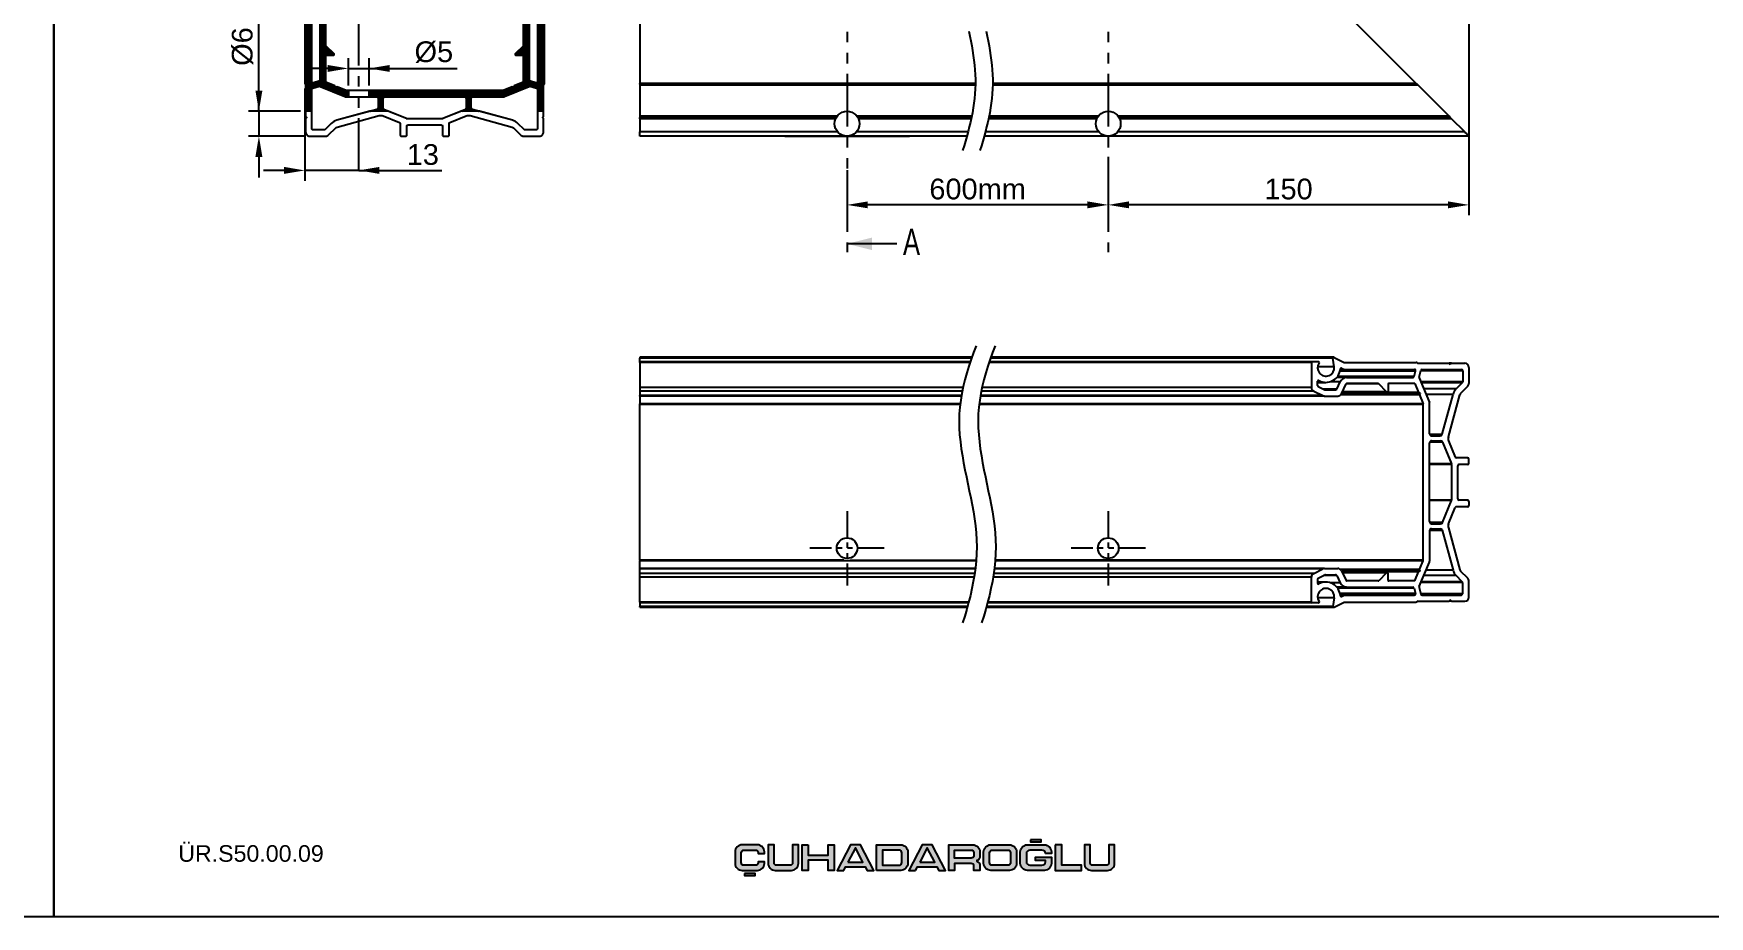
# Model space of a CAD drawing. Header units: millimetres. Extents: x 221 to 2771, y 196 to 840.
# Drawn here: x 1928.8 to 2131, y 542.6 to 649.1 of the extents above; entities that cross this region are included whole.
import ezdxf
from ezdxf.enums import TextEntityAlignment as Align

# ---------------------------------------------------------------- set-up
doc = ezdxf.new("R2010")
doc.units = ezdxf.units.MM
doc.header["$PDMODE"] = 1
doc.linetypes.add('PHANTOM', pattern=[12.7, 6.35, -1.27, 1.27, -1.27, 1.27, -1.27])
doc.layers.add('ANTET', color=7, linetype='Continuous')
doc.layers.add('antet_k', color=7, linetype='Continuous')
doc.styles.get("Standard").update_dxf_attribs({"font": 'arial.ttf'})
doc.dimstyles.new('ISO-25$0', dxfattribs={"dimtxt": 2.5, "dimasz": 2.5, "dimexe": 1.25, "dimexo": 0.625, "dimtad": 1, "dimdec": 1, "dimtxsty": 'Standard', "dimcen": 2.5, "dimadec": 0, "dimazin": 0, "dimtfac": 1, "dimtdec": 1, "dimtmove": 0, "dimatfit": 3, "dimfxl": 1, "dimarcsym": 0})

# ---------------------------------------------------------------- blocks, each defined once
blk = doc.blocks.new('Rev.No.1A')
at = {"insert": (-570.02, 4668.22), "char_height": 2, "width": 54.4479, "attachment_point": 1}
blk.add_mtext('{\\C7;ÜR.S50.00.09}', dxfattribs=at)
blk = doc.blocks.new('S1.A')
at = {"color": 252}
blk.add_lwpolyline([(2269.17, -494.13), (2269.17, -791.13), (2479.17, -791.13), (2479.17, -494.13)], close=True, dxfattribs=at)
blk.add_blockref('Rev.No.1A', (2854.18, -5450.74))
blk = doc.blocks.new('ÇUHADAROĞLU')
at = {"layer": 'ANTET'}
h = blk.add_hatch(color=7, dxfattribs=at)
h.paths.add_polyline_path([(159.1, 19.64, -0.414214), (159.42, 19.96), (160.84, 19.96, -0.414214), (161.16, 19.64), (161.16, 19.54), (161.9, 19.54), (161.9, 19.73, 0.414214), (161.05, 20.59), (159.21, 20.59, 0.414214), (158.36, 19.73), (158.36, 18.36, 0.414214), (159.21, 17.51), (161.05, 17.51, 0.414214), (161.9, 18.36), (161.9, 18.55), (161.16, 18.55), (161.16, 18.46, -0.414214), (160.84, 18.13), (159.42, 18.13, -0.414214), (159.1, 18.46)])
h.paths.add_polyline_path([(159.48, 17.12), (159.48, 16.9), (160.78, 16.9), (160.78, 17.12)])
h.paths.add_polyline_path([(165.15, 17.51, 0.414214), (166, 18.36), (166, 20.59), (165.29, 20.59), (165.29, 18.39, -0.414214), (165.03, 18.13), (163.32, 18.13, -0.414214), (163.06, 18.39), (163.06, 20.59), (162.35, 20.59), (162.35, 18.36, 0.414214), (163.2, 17.51)])
h.paths.add_polyline_path([(167.19, 18.73), (169.58, 18.73), (169.58, 17.51), (170.32, 17.51), (170.32, 20.59), (169.58, 20.59), (169.58, 19.36), (167.19, 19.36), (167.19, 20.59), (166.45, 20.59), (166.45, 17.51), (167.19, 17.51)])
h.paths.add_polyline_path([(170.66, 17.51), (171.46, 17.51), (171.69, 17.95), (174.05, 17.95), (174.29, 17.51), (175.09, 17.51), (173.48, 20.6), (172.27, 20.6)])
h.paths.add_polyline_path([(171.97, 18.49), (172.87, 20.23), (173.78, 18.49)], flags=16)
h.paths.add_polyline_path([(175.43, 17.51), (178.34, 17.51, 0.414214), (179.19, 18.36), (179.19, 19.73, 0.414214), (178.34, 20.59), (175.43, 20.59)])
h.paths.add_polyline_path([(176.14, 19.96), (178.15, 19.96, -0.414214), (178.47, 19.64), (178.47, 18.46, -0.414214), (178.15, 18.13), (176.14, 18.13)], flags=16)
h.paths.add_polyline_path([(180.34, 17.95), (182.7, 17.95), (182.94, 17.51), (183.74, 17.51), (182.13, 20.6), (180.92, 20.6), (179.31, 17.51), (180.11, 17.51)])
h.paths.add_polyline_path([(180.62, 18.49), (181.52, 20.23), (182.43, 18.49)], flags=16)
h.paths.add_polyline_path([(184.84, 18.34), (186.84, 18.34, -0.414214), (187.17, 18.02), (187.17, 17.51), (187.88, 17.51), (187.88, 18.21, 0.203358), (187.78, 18.44, 0.098259), (187.5, 18.62), (187.5, 18.7, 0.058399), (187.74, 18.83, 0.246853), (187.88, 19.09), (187.88, 19.73, 0.414214), (187.03, 20.59), (184.13, 20.59), (184.13, 17.51), (184.84, 17.51)])
h.paths.add_polyline_path([(184.84, 18.99), (184.84, 19.96), (186.82, 19.96, -0.414214), (187.17, 19.61), (187.17, 19.31, -0.414214), (186.84, 18.99)], flags=16)
h.paths.add_polyline_path([(191.45, 17.51, 0.414214), (192.31, 18.36), (192.31, 19.73, 0.414214), (191.45, 20.59), (189.19, 20.59, 0.414214), (188.33, 19.73), (188.33, 18.36, 0.414214), (189.19, 17.51)])
h.paths.add_polyline_path([(189.37, 18.13, -0.414214), (189.05, 18.46), (189.05, 19.64, -0.414214), (189.37, 19.96), (191.27, 19.96, -0.414214), (191.59, 19.64), (191.59, 18.46, -0.414214), (191.27, 18.13)], flags=16)
h.paths.add_polyline_path([(193.61, 17.51), (195.66, 17.51, 0.414214), (196.51, 18.36), (196.51, 19.11), (194.59, 19.11), (194.59, 18.7), (195.78, 18.7), (195.78, 18.54, -0.414214), (195.37, 18.13), (193.9, 18.13, -0.414214), (193.49, 18.54), (193.49, 19.55, -0.414214), (193.9, 19.96), (195.37, 19.96, -0.407741), (195.78, 19.56), (196.51, 19.56), (196.51, 19.73, 0.414214), (195.66, 20.59), (193.61, 20.59, 0.414214), (192.76, 19.73), (192.76, 18.36, 0.414214)])
h.paths.add_polyline_path([(195.28, 20.97), (195.28, 21.19), (193.99, 21.19), (193.99, 20.97)])
h.paths.add_polyline_path([(200.14, 17.51), (200.14, 18.13), (197.76, 18.13), (197.76, 20.59), (196.97, 20.59), (196.97, 17.51)])
h.paths.add_polyline_path([(201.2, 18.39), (201.2, 20.59), (200.48, 20.59), (200.48, 18.36, 0.414214), (201.34, 17.51), (203.28, 17.51, 0.414214), (204.13, 18.36), (204.13, 20.59), (203.42, 20.59), (203.42, 18.39, -0.414214), (203.16, 18.13), (201.46, 18.13, -0.414214)])
h = blk.add_hatch(color=7, dxfattribs=at)
h.paths.add_polyline_path([(159.1, 19.64, -0.414214), (159.42, 19.96), (160.84, 19.96, -0.414214), (161.16, 19.64), (161.16, 19.54), (161.9, 19.54), (161.9, 19.73, 0.414214), (161.05, 20.59), (159.21, 20.59, 0.414214), (158.36, 19.73), (158.36, 18.36, 0.414214), (159.21, 17.51), (161.05, 17.51, 0.414214), (161.9, 18.36), (161.9, 18.55), (161.16, 18.55), (161.16, 18.46, -0.414214), (160.84, 18.13), (159.42, 18.13, -0.414214), (159.1, 18.46)])
h.paths.add_polyline_path([(159.48, 17.12), (159.48, 16.9), (160.78, 16.9), (160.78, 17.12)])
h.paths.add_polyline_path([(165.15, 17.51, 0.414214), (166, 18.36), (166, 20.59), (165.29, 20.59), (165.29, 18.39, -0.414214), (165.03, 18.13), (163.32, 18.13, -0.414214), (163.06, 18.39), (163.06, 20.59), (162.35, 20.59), (162.35, 18.36, 0.414214), (163.2, 17.51)])
h.paths.add_polyline_path([(167.19, 18.73), (169.58, 18.73), (169.58, 17.51), (170.32, 17.51), (170.32, 20.59), (169.58, 20.59), (169.58, 19.36), (167.19, 19.36), (167.19, 20.59), (166.45, 20.59), (166.45, 17.51), (167.19, 17.51)])
h.paths.add_polyline_path([(170.66, 17.51), (171.46, 17.51), (171.69, 17.95), (174.05, 17.95), (174.29, 17.51), (175.09, 17.51), (173.48, 20.6), (172.27, 20.6)])
h.paths.add_polyline_path([(171.97, 18.49), (172.87, 20.23), (173.78, 18.49)], flags=16)
h.paths.add_polyline_path([(175.43, 17.51), (178.34, 17.51, 0.414214), (179.19, 18.36), (179.19, 19.73, 0.414214), (178.34, 20.59), (175.43, 20.59)])
h.paths.add_polyline_path([(176.14, 19.96), (178.15, 19.96, -0.414214), (178.47, 19.64), (178.47, 18.46, -0.414214), (178.15, 18.13), (176.14, 18.13)], flags=16)
h.paths.add_polyline_path([(180.34, 17.95), (182.7, 17.95), (182.94, 17.51), (183.74, 17.51), (182.13, 20.6), (180.92, 20.6), (179.31, 17.51), (180.11, 17.51)])
h.paths.add_polyline_path([(180.62, 18.49), (181.52, 20.23), (182.43, 18.49)], flags=16)
h.paths.add_polyline_path([(184.84, 18.34), (186.84, 18.34, -0.414214), (187.17, 18.02), (187.17, 17.51), (187.88, 17.51), (187.88, 18.21, 0.203358), (187.78, 18.44, 0.098259), (187.5, 18.62), (187.5, 18.7, 0.058399), (187.74, 18.83, 0.246853), (187.88, 19.09), (187.88, 19.73, 0.414214), (187.03, 20.59), (184.13, 20.59), (184.13, 17.51), (184.84, 17.51)])
h.paths.add_polyline_path([(184.84, 18.99), (184.84, 19.96), (186.82, 19.96, -0.414214), (187.17, 19.61), (187.17, 19.31, -0.414214), (186.84, 18.99)], flags=16)
h.paths.add_polyline_path([(191.45, 17.51, 0.414214), (192.31, 18.36), (192.31, 19.73, 0.414214), (191.45, 20.59), (189.19, 20.59, 0.414214), (188.33, 19.73), (188.33, 18.36, 0.414214), (189.19, 17.51)])
h.paths.add_polyline_path([(189.37, 18.13, -0.414214), (189.05, 18.46), (189.05, 19.64, -0.414214), (189.37, 19.96), (191.27, 19.96, -0.414214), (191.59, 19.64), (191.59, 18.46, -0.414214), (191.27, 18.13)], flags=16)
h.paths.add_polyline_path([(193.61, 17.51), (195.66, 17.51, 0.414214), (196.51, 18.36), (196.51, 19.11), (194.59, 19.11), (194.59, 18.7), (195.78, 18.7), (195.78, 18.54, -0.414214), (195.37, 18.13), (193.9, 18.13, -0.414214), (193.49, 18.54), (193.49, 19.55, -0.414214), (193.9, 19.96), (195.37, 19.96, -0.407741), (195.78, 19.56), (196.51, 19.56), (196.51, 19.73, 0.414214), (195.66, 20.59), (193.61, 20.59, 0.414214), (192.76, 19.73), (192.76, 18.36, 0.414214)])
h.paths.add_polyline_path([(195.28, 20.97), (195.28, 21.19), (193.99, 21.19), (193.99, 20.97)])
h.paths.add_polyline_path([(200.14, 17.51), (200.14, 18.13), (197.76, 18.13), (197.76, 20.59), (196.97, 20.59), (196.97, 17.51)])
h.paths.add_polyline_path([(201.2, 18.39), (201.2, 20.59), (200.48, 20.59), (200.48, 18.36, 0.414214), (201.34, 17.51), (203.28, 17.51, 0.414214), (204.13, 18.36), (204.13, 20.59), (203.42, 20.59), (203.42, 18.39, -0.414214), (203.16, 18.13), (201.46, 18.13, -0.414214)])
at = {"layer": 'ANTET', "color": 7}
for points in [[(159.42, 18.13, -0.414214), (159.1, 18.46), (159.1, 19.64, -0.414214), (159.42, 19.96), (160.84, 19.96, -0.414214), (161.16, 19.64), (161.16, 19.54), (161.9, 19.54), (161.9, 19.73, 0.414214), (161.05, 20.59), (159.21, 20.59, 0.414214), (158.36, 19.73), (158.36, 18.36, 0.414214), (159.21, 17.51), (161.05, 17.51, 0.414214), (161.9, 18.36), (161.9, 18.55), (161.16, 18.55), (161.16, 18.46, -0.414214), (160.84, 18.13)], [(159.42, 18.13, -0.414214), (159.1, 18.46), (159.1, 19.64, -0.414214), (159.42, 19.96), (160.84, 19.96, -0.414214), (161.16, 19.64), (161.16, 19.54), (161.9, 19.54), (161.9, 19.73, 0.414214), (161.05, 20.59), (159.21, 20.59, 0.414214), (158.36, 19.73), (158.36, 18.36, 0.414214), (159.21, 17.51), (161.05, 17.51, 0.414214), (161.9, 18.36), (161.9, 18.55), (161.16, 18.55), (161.16, 18.46, -0.414214), (160.84, 18.13)], [(165.03, 18.13), (163.32, 18.13, -0.414214), (163.06, 18.39), (163.06, 20.59), (162.35, 20.59), (162.35, 18.36, 0.414214), (163.2, 17.51), (165.15, 17.51, 0.414214), (166, 18.36), (166, 20.59), (165.29, 20.59), (165.29, 18.39, -0.414214)], [(165.03, 18.13), (163.32, 18.13, -0.414214), (163.06, 18.39), (163.06, 20.59), (162.35, 20.59), (162.35, 18.36, 0.414214), (163.2, 17.51), (165.15, 17.51, 0.414214), (166, 18.36), (166, 20.59), (165.29, 20.59), (165.29, 18.39, -0.414214)], [(175.43, 17.51), (175.43, 20.59), (178.34, 20.59, -0.414214), (179.19, 19.73), (179.19, 18.36, -0.414214), (178.34, 17.51)], [(175.43, 17.51), (175.43, 20.59), (178.34, 20.59, -0.414214), (179.19, 19.73), (179.19, 18.36, -0.414214), (178.34, 17.51)], [(187.88, 18.21), (187.88, 17.51), (187.17, 17.51), (187.17, 18.02, 0.414214), (186.84, 18.34), (184.84, 18.34), (184.84, 17.51), (184.13, 17.51), (184.13, 20.59), (187.03, 20.59, -0.414214), (187.88, 19.73), (187.88, 19.09, -0.246853), (187.74, 18.83, -0.058399), (187.5, 18.7), (187.5, 18.62, -0.098259), (187.78, 18.44, -0.203358)], [(187.88, 18.21), (187.88, 17.51), (187.17, 17.51), (187.17, 18.02, 0.414214), (186.84, 18.34), (184.84, 18.34), (184.84, 17.51), (184.13, 17.51), (184.13, 20.59), (187.03, 20.59, -0.414214), (187.88, 19.73), (187.88, 19.09, -0.246853), (187.74, 18.83, -0.058399), (187.5, 18.7), (187.5, 18.62, -0.098259), (187.78, 18.44, -0.203358)], [(191.45, 17.51), (189.19, 17.51, -0.414214), (188.33, 18.36), (188.33, 19.73, -0.414214), (189.19, 20.59), (191.45, 20.59, -0.414214), (192.31, 19.73), (192.31, 18.36, -0.414214)], [(191.45, 17.51), (189.19, 17.51, -0.414214), (188.33, 18.36), (188.33, 19.73, -0.414214), (189.19, 20.59), (191.45, 20.59, -0.414214), (192.31, 19.73), (192.31, 18.36, -0.414214)], [(195.78, 18.54), (195.78, 18.7), (194.59, 18.7), (194.59, 19.11), (196.51, 19.11), (196.51, 18.36, -0.414214), (195.66, 17.51), (193.61, 17.51, -0.414214), (192.76, 18.36), (192.76, 19.73, -0.414214), (193.61, 20.59), (195.66, 20.59, -0.414214), (196.51, 19.73), (196.51, 19.56), (195.78, 19.56, 0.407741), (195.37, 19.96), (193.9, 19.96, 0.414214), (193.49, 19.55), (193.49, 18.54, 0.414214), (193.9, 18.13), (195.37, 18.13, 0.414214)], [(195.78, 18.54), (195.78, 18.7), (194.59, 18.7), (194.59, 19.11), (196.51, 19.11), (196.51, 18.36, -0.414214), (195.66, 17.51), (193.61, 17.51, -0.414214), (192.76, 18.36), (192.76, 19.73, -0.414214), (193.61, 20.59), (195.66, 20.59, -0.414214), (196.51, 19.73), (196.51, 19.56), (195.78, 19.56, 0.407741), (195.37, 19.96), (193.9, 19.96, 0.414214), (193.49, 19.55), (193.49, 18.54, 0.414214), (193.9, 18.13), (195.37, 18.13, 0.414214)], [(201.34, 17.51), (203.28, 17.51, 0.414214), (204.13, 18.36), (204.13, 20.59), (203.42, 20.59), (203.42, 18.39, -0.414214), (203.16, 18.13), (201.46, 18.13, -0.414214), (201.2, 18.39), (201.2, 20.59), (200.48, 20.59), (200.48, 18.36, 0.414214)], [(201.34, 17.51), (203.28, 17.51, 0.414214), (204.13, 18.36), (204.13, 20.59), (203.42, 20.59), (203.42, 18.39, -0.414214), (203.16, 18.13), (201.46, 18.13, -0.414214), (201.2, 18.39), (201.2, 20.59), (200.48, 20.59), (200.48, 18.36, 0.414214)], [(178.47, 19.64, 0.414214), (178.15, 19.96), (176.14, 19.96), (176.14, 18.13), (178.15, 18.13, 0.414214), (178.47, 18.46)], [(178.47, 19.64, 0.414214), (178.15, 19.96), (176.14, 19.96), (176.14, 18.13), (178.15, 18.13, 0.414214), (178.47, 18.46)], [(186.82, 19.96, -0.414214), (187.17, 19.61), (187.17, 19.31, -0.414214), (186.84, 18.99), (184.84, 18.99), (184.84, 19.96)], [(186.82, 19.96, -0.414214), (187.17, 19.61), (187.17, 19.31, -0.414214), (186.84, 18.99), (184.84, 18.99), (184.84, 19.96)], [(191.59, 19.64), (191.59, 18.46, -0.414214), (191.27, 18.13), (189.37, 18.13, -0.414214), (189.05, 18.46), (189.05, 19.64, -0.414214), (189.37, 19.96), (191.27, 19.96, -0.414214)], [(191.59, 19.64), (191.59, 18.46, -0.414214), (191.27, 18.13), (189.37, 18.13, -0.414214), (189.05, 18.46), (189.05, 19.64, -0.414214), (189.37, 19.96), (191.27, 19.96, -0.414214)]]:
    blk.add_lwpolyline(points, format="xyb", close=True, dxfattribs=at)
for points in [[(167.19, 20.59), (167.19, 19.36), (169.58, 19.36), (169.58, 20.59), (170.32, 20.59), (170.32, 17.51), (169.58, 17.51), (169.58, 18.73), (167.19, 18.73), (167.19, 17.51), (166.45, 17.51), (166.45, 20.59)], [(167.19, 20.59), (167.19, 19.36), (169.58, 19.36), (169.58, 20.59), (170.32, 20.59), (170.32, 17.51), (169.58, 17.51), (169.58, 18.73), (167.19, 18.73), (167.19, 17.51), (166.45, 17.51), (166.45, 20.59)], [(171.46, 17.51), (171.69, 17.95), (174.05, 17.95), (174.29, 17.51), (175.09, 17.51), (173.48, 20.6), (172.27, 20.6), (170.66, 17.51)], [(171.46, 17.51), (171.69, 17.95), (174.05, 17.95), (174.29, 17.51), (175.09, 17.51), (173.48, 20.6), (172.27, 20.6), (170.66, 17.51)], [(171.97, 18.49), (173.78, 18.49), (172.87, 20.23)], [(171.97, 18.49), (173.78, 18.49), (172.87, 20.23)], [(180.11, 17.51), (180.34, 17.95), (182.7, 17.95), (182.94, 17.51), (183.74, 17.51), (182.13, 20.6), (180.92, 20.6), (179.31, 17.51)], [(180.11, 17.51), (180.34, 17.95), (182.7, 17.95), (182.94, 17.51), (183.74, 17.51), (182.13, 20.6), (180.92, 20.6), (179.31, 17.51)], [(180.62, 18.49), (182.43, 18.49), (181.52, 20.23)], [(180.62, 18.49), (182.43, 18.49), (181.52, 20.23)], [(193.99, 21.19), (193.99, 20.97), (195.28, 20.97), (195.28, 21.19)], [(193.99, 21.19), (193.99, 20.97), (195.28, 20.97), (195.28, 21.19)], [(196.97, 20.59), (196.97, 17.51), (200.14, 17.51), (200.14, 18.13), (197.76, 18.13), (197.76, 20.59)], [(196.97, 20.59), (196.97, 17.51), (200.14, 17.51), (200.14, 18.13), (197.76, 18.13), (197.76, 20.59)], [(159.48, 17.12), (159.48, 16.9), (160.78, 16.9), (160.78, 17.12)], [(159.48, 17.12), (159.48, 16.9), (160.78, 16.9), (160.78, 17.12)]]:
    blk.add_lwpolyline(points, close=True, dxfattribs=at)
blk = doc.blocks.new('S50_SYF1')
blk.add_blockref('ÇUHADAROĞLU', (692.04, 2042.44))
at = {"layer": 'antet_k', "color": 0}
blk.add_blockref('S1.A', (-1500.92, 2845.51), dxfattribs=at)
blk = doc.blocks.new('*D123')
at = {"color": 0, "lineweight": -2}
for p, q in [((2101.94, 651.1), (2101.94, 627.21)), ((2058.44, 634.26), (2058.44, 627.21)), ((2099.44, 628.46), (2060.94, 628.46))]:
    blk.add_line(p, q, dxfattribs=at)
at = {"color": 0}
for points in [[(2060.94, 628.88), (2060.94, 628.05), (2058.44, 628.46)], [(2099.44, 628.05), (2099.44, 628.88), (2101.94, 628.46)]]:
    blk.add_solid(points, dxfattribs=at)
at = {"layer": 'Defpoints', "color": 0}
for p in [(2101.94, 651.72), (2058.44, 634.88), (2058.44, 628.46)]:
    blk.add_point(p, dxfattribs=at)
at = {"color": 0, "insert": (2080.19, 630.36), "char_height": 2.5, "attachment_point": 5}
blk.add_mtext('{\\fArial|b0|i0|c162|p34;150}', dxfattribs=at)
blk = doc.blocks.new('*D124')
at = {"color": 0, "lineweight": -2}
for p, q in [((2058.44, 634.26), (2058.44, 627.21)), ((2026.94, 632.66), (2026.94, 627.21)), ((2055.94, 628.46), (2029.44, 628.46))]:
    blk.add_line(p, q, dxfattribs=at)
at = {"color": 0}
for points in [[(2029.44, 628.88), (2029.44, 628.05), (2026.94, 628.46)], [(2055.94, 628.05), (2055.94, 628.88), (2058.44, 628.46)]]:
    blk.add_solid(points, dxfattribs=at)
at = {"layer": 'Defpoints', "color": 0}
for p in [(2058.44, 634.88), (2026.94, 633.28), (2026.94, 628.46)]:
    blk.add_point(p, dxfattribs=at)
at = {"color": 0, "insert": (2042.69, 630.36), "char_height": 2.5, "attachment_point": 5}
blk.add_mtext('{\\fArial|b0|i0|c162|p34;600mm}', dxfattribs=at)
blk = doc.blocks.new('*D125')
at = {"color": 0, "lineweight": -2}
for p, q in [((1961.55, 642.49), (1961.55, 631.37)), ((1968.05, 633.19), (1968.05, 633.87)), ((1959.05, 632.62), (1956.55, 632.62)), ((1968.05, 632.62), (1961.55, 632.62)), ((1968.05, 632.62), (1978.08, 632.62)), ((1970.55, 632.62), (1973.05, 632.62))]:
    blk.add_line(p, q, dxfattribs=at)
at = {"color": 0}
for points in [[(1959.05, 632.2), (1959.05, 633.04), (1961.55, 632.62)], [(1970.55, 633.04), (1970.55, 632.2), (1968.05, 632.62)]]:
    blk.add_solid(points, dxfattribs=at)
at = {"layer": 'Defpoints', "color": 0}
for p in [(1961.55, 643.12), (1961.55, 632.62), (1968.05, 632.56)]:
    blk.add_point(p, dxfattribs=at)
at = {"color": 0, "insert": (1975.78, 634.52), "char_height": 2.5, "attachment_point": 5}
blk.add_mtext('{\\fArial|b0|i0|c162|p34;13}', dxfattribs=at)
blk = doc.blocks.new('A02110 - T3D')
h = blk.add_hatch()
h.set_pattern_fill('ANSI37', color=31, scale=0.1, angle=180, style=0)
h.set_pattern_definition([(225, (2364.1506, -4081.80184), (0.224506403, -0.224506403), []), (315, (2364.1506, -4081.80184), (0.224506403, 0.224506403), [])])
h.paths.add_polyline_path([(4972.53, 1405.23), (4972.53, 1411.51, -0.213422), (4972.63, 1411.74, 0.213422), (4972.73, 1411.96), (4972.73, 1429.32), (4973.97, 1431.75, 0.606815), (4973.76, 1432.04), (4971.71, 1431.75, -1.485657), (4972.61, 1435.35, 0.614131), (4972.93, 1435.51), (4972.93, 1437.03, 0.414214), (4972.73, 1437.23), (4966.72, 1437.23, 0.286745), (4965.82, 1436.67), (4964.73, 1434.43, 0.113936), (4964.63, 1433.99), (4964.63, 1430.86, 0.291473), (4965.21, 1429.96), (4967.54, 1428.87, -0.291473), (4967.63, 1428.73), (4967.63, 1421.1, -0.198912), (4967.57, 1420.96), (4965.69, 1419.07, 0.668179), (4965.83, 1418.73), (4967.43, 1418.73, -0.414214), (4967.63, 1418.53), (4967.63, 1412.29), (4965.46, 1411.39), (4965.3, 1411), (4964.91, 1411.16), (4962.74, 1410.26, -0.098951), (4962.63, 1410.23), (4930.43, 1410.23), (4930.43, 1408.73), (4932.13, 1408.73, -0.414214), (4932.63, 1408.23), (4932.63, 1406.17, -0.338334), (4932.26, 1405.69), (4930.59, 1405.23), (4935.04, 1405.23), (4934.14, 1405.6, -0.305091), (4933.83, 1406.06), (4933.83, 1408.23, -0.414214), (4934.33, 1408.73), (4953.33, 1408.73, -0.414214), (4953.83, 1408.23), (4953.83, 1406.06, -0.305091), (4953.52, 1405.6), (4952.61, 1405.23), (4957.06, 1405.23), (4955.4, 1405.69, -0.338334), (4955.03, 1406.17), (4955.03, 1408.23, -0.414214), (4955.53, 1408.73), (4962.89, 1408.73, 0.098951), (4963.08, 1408.77), (4969.01, 1411.24, -0.166601), (4969.21, 1411.25), (4970.81, 1410.82, -0.338334), (4971.03, 1410.53), (4971.03, 1405.23)])
h.paths.add_polyline_path([(4925.43, 1408.73), (4925.43, 1410.23), (4925.03, 1410.23, -0.098951), (4924.91, 1410.26), (4922.75, 1411.16), (4922.36, 1411), (4922.19, 1411.39), (4920.03, 1412.29), (4920.03, 1418.53, -0.414214), (4920.23, 1418.73), (4921.83, 1418.73, 0.668179), (4921.97, 1419.07), (4920.09, 1420.96, -0.198912), (4920.03, 1421.1), (4920.03, 1428.73, -0.291473), (4920.11, 1428.87), (4922.45, 1429.96, 0.291473), (4923.03, 1430.86), (4923.03, 1433.99, 0.113936), (4922.93, 1434.43), (4921.84, 1436.67, 0.286745), (4920.94, 1437.23), (4914.93, 1437.23, 0.414214), (4914.73, 1437.03), (4914.73, 1435.51, 0.614131), (4915.05, 1435.35, -1.485657), (4915.95, 1431.75), (4913.9, 1432.04, 0.606815), (4913.69, 1431.75), (4914.93, 1429.32), (4914.93, 1411.96, 0.213422), (4915.03, 1411.74, -0.213422), (4915.13, 1411.51), (4915.13, 1405.23), (4916.63, 1405.23), (4916.63, 1410.53, -0.338334), (4916.85, 1410.82), (4918.45, 1411.25, -0.166601), (4918.64, 1411.24), (4924.58, 1408.77, 0.098951), (4924.77, 1408.73)])
h.paths.add_polyline_path([(4966.13, 1431.37), (4966.13, 1433.81, -0.113936), (4966.16, 1433.94), (4966.95, 1435.56, -0.286745), (4967.22, 1435.73), (4968.2, 1435.73, -0.572183), (4968.37, 1435.44, 0.550709), (4971.2, 1430.24, -0.538771), (4971.36, 1429.95), (4971.04, 1429.32), (4971.04, 1412.39, -0.494396), (4970.67, 1412.1), (4969.35, 1412.46, -0.338334), (4969.13, 1412.75), (4969.13, 1428.73, 0.27694), (4968.09, 1430.27), (4966.3, 1431.1, -0.291473)], flags=16)
h.paths.add_polyline_path([(4916.46, 1430.24, 0.550709), (4919.29, 1435.44, -0.572183), (4919.46, 1435.73), (4920.44, 1435.73, -0.286745), (4920.71, 1435.56), (4921.5, 1433.94, -0.113936), (4921.53, 1433.81), (4921.53, 1431.37, -0.291473), (4921.36, 1431.1), (4919.56, 1430.27, 0.27694), (4918.53, 1428.73), (4918.53, 1412.75, -0.338334), (4918.31, 1412.46), (4916.99, 1412.1, -0.494396), (4916.61, 1412.39), (4916.61, 1429.32), (4916.29, 1429.95, -0.538771)], flags=16)
at = {"color": 31}
for points in [[(4972.53, 1404.03), (4972.53, 1411.51, -0.213422), (4972.63, 1411.74, 0.213422), (4972.73, 1411.96), (4972.73, 1429.32), (4973.97, 1431.75, 0.606815), (4973.76, 1432.04), (4971.71, 1431.75, -1.485657), (4972.61, 1435.35, 0.614131), (4972.93, 1435.51), (4972.93, 1437.03, 0.414214), (4972.73, 1437.23), (4966.72, 1437.23, 0.286745), (4965.82, 1436.67), (4964.73, 1434.43, 0.113936), (4964.63, 1433.99), (4964.63, 1430.86, 0.291473), (4965.21, 1429.96), (4967.54, 1428.87, -0.291473), (4967.63, 1428.73), (4967.63, 1421.1, -0.198912), (4967.57, 1420.96), (4965.69, 1419.07, 0.668179), (4965.83, 1418.73), (4967.43, 1418.73, -0.414214), (4967.63, 1418.53), (4967.63, 1412.29), (4965.46, 1411.39), (4965.3, 1411), (4964.91, 1411.16), (4962.74, 1410.26, -0.098951), (4962.63, 1410.23), (4925.03, 1410.23, -0.098951), (4924.91, 1410.26), (4922.75, 1411.16), (4922.36, 1411), (4922.19, 1411.39), (4920.03, 1412.29), (4920.03, 1418.53, -0.414214), (4920.23, 1418.73), (4921.83, 1418.73, 0.668179), (4921.97, 1419.07), (4920.09, 1420.96, -0.198912), (4920.03, 1421.1), (4920.03, 1428.73, -0.291473), (4920.11, 1428.87), (4922.45, 1429.96, 0.291473), (4923.03, 1430.86), (4923.03, 1433.99, 0.113936), (4922.93, 1434.43), (4921.84, 1436.67, 0.286745), (4920.94, 1437.23), (4914.93, 1437.23, 0.414214), (4914.73, 1437.03), (4914.73, 1435.51, 0.614131), (4915.05, 1435.35, -1.485657), (4915.95, 1431.75), (4913.9, 1432.04, 0.606815), (4913.69, 1431.75), (4914.93, 1429.32), (4914.93, 1411.96, 0.213422), (4915.03, 1411.74, -0.213422), (4915.13, 1411.51), (4915.13, 1404.03), (4915.43, 1403.73), (4915.13, 1403.43), (4915.13, 1400.23, 0.414214), (4916.13, 1399.23), (4919.96, 1399.23, 0.198912), (4920.67, 1399.53), (4922.38, 1401.24, -0.13063), (4922.69, 1401.42), (4932.83, 1404.18, -0.164494), (4933.79, 1404.12), (4937.74, 1402.52, -0.305091), (4937.93, 1402.24), (4937.93, 1399.53, 0.414214), (4938.23, 1399.23), (4939.23, 1399.23, 0.414214), (4939.53, 1399.53), (4939.53, 1401.63, -0.414214), (4939.83, 1401.93), (4947.83, 1401.93, -0.414214), (4948.13, 1401.63), (4948.13, 1399.53, 0.414214), (4948.43, 1399.23), (4949.43, 1399.23, 0.414214), (4949.73, 1399.53), (4949.73, 1402.24, -0.305091), (4949.92, 1402.52), (4953.86, 1404.12, -0.164494), (4954.82, 1404.18), (4964.96, 1401.42, -0.13063), (4965.28, 1401.24), (4966.99, 1399.53, 0.198912), (4967.7, 1399.23), (4971.53, 1399.23, 0.414214), (4972.53, 1400.23), (4972.53, 1403.43), (4972.23, 1403.73)], [(4916.46, 1430.24, 0.550709), (4919.29, 1435.44, -0.572183), (4919.46, 1435.73), (4920.44, 1435.73, -0.286745), (4920.71, 1435.56), (4921.5, 1433.94, -0.113936), (4921.53, 1433.81), (4921.53, 1431.37, -0.291473), (4921.36, 1431.1), (4919.56, 1430.27, 0.27694), (4918.53, 1428.73), (4918.53, 1412.75, -0.338334), (4918.31, 1412.46), (4916.99, 1412.1, -0.494396), (4916.61, 1412.39), (4916.61, 1429.32), (4916.29, 1429.95, -0.538771)], [(4966.13, 1431.37), (4966.13, 1433.81, -0.113936), (4966.16, 1433.94), (4966.95, 1435.56, -0.286745), (4967.22, 1435.73), (4968.2, 1435.73, -0.572183), (4968.37, 1435.44, 0.550709), (4971.2, 1430.24, -0.538771), (4971.36, 1429.95), (4971.04, 1429.32), (4971.04, 1412.39, -0.494396), (4970.67, 1412.1), (4969.35, 1412.46, -0.338334), (4969.13, 1412.75), (4969.13, 1428.73, 0.27694), (4968.09, 1430.27), (4966.3, 1431.1, -0.291473)], [(4916.63, 1401.03), (4916.63, 1410.53, -0.338334), (4916.85, 1410.82), (4918.45, 1411.25, -0.166601), (4918.64, 1411.24), (4924.58, 1408.77, 0.098951), (4924.77, 1408.73), (4932.13, 1408.73, -0.414214), (4932.63, 1408.23), (4932.63, 1406.17, -0.338334), (4932.26, 1405.69), (4922.65, 1403.07, 0.13063), (4921.32, 1402.3), (4919.84, 1400.82, -0.198912), (4919.63, 1400.73), (4916.93, 1400.73, -0.414214)], [(4955.03, 1406.17), (4955.03, 1408.23, -0.414214), (4955.53, 1408.73), (4962.89, 1408.73, 0.098951), (4963.08, 1408.77), (4969.01, 1411.24, -0.166601), (4969.21, 1411.25), (4970.81, 1410.82, -0.338334), (4971.03, 1410.53), (4971.03, 1401.03, -0.414214), (4970.73, 1400.73), (4968.03, 1400.73, -0.198912), (4967.82, 1400.82), (4966.34, 1402.3, 0.13063), (4965.01, 1403.07), (4955.4, 1405.69, -0.338334)], [(4933.83, 1406.06), (4933.83, 1408.23, -0.414214), (4934.33, 1408.73), (4953.33, 1408.73, -0.414214), (4953.83, 1408.23), (4953.83, 1406.06, -0.305091), (4953.52, 1405.6), (4948.24, 1403.46, -0.09688), (4948.13, 1403.43), (4939.53, 1403.43, -0.09688), (4939.42, 1403.46), (4934.14, 1405.6, -0.305091)], [(4949.92, 1402.52), (4953.86, 1404.12, -0.164494), (4954.82, 1404.18), (4964.96, 1401.42, -0.13063), (4965.28, 1401.24), (4966.99, 1399.53, 0.198912), (4967.7, 1399.23), (4971.53, 1399.23, 0.414214), (4972.53, 1400.23), (4972.53, 1403.43), (4972.23, 1403.73), (4972.53, 1404.03), (4972.53, 1405.23), (4971.03, 1405.23), (4971.03, 1401.03, -0.414214), (4970.73, 1400.73), (4968.03, 1400.73, -0.198912), (4967.82, 1400.82), (4966.34, 1402.3, 0.13063), (4965.01, 1403.07), (4957.06, 1405.23), (4952.61, 1405.23), (4948.24, 1403.46, -0.09688), (4948.13, 1403.43), (4939.53, 1403.43, -0.09688), (4939.42, 1403.46), (4935.04, 1405.23), (4930.59, 1405.23), (4922.65, 1403.07, 0.13063), (4921.32, 1402.3), (4919.84, 1400.82, -0.198912), (4919.63, 1400.73), (4916.93, 1400.73, -0.414214), (4916.63, 1401.03), (4916.63, 1405.23), (4915.13, 1405.23), (4915.13, 1404.03), (4915.43, 1403.73), (4915.13, 1403.43), (4915.13, 1400.23, 0.414214), (4916.13, 1399.23), (4919.96, 1399.23, 0.198912), (4920.67, 1399.53), (4922.38, 1401.24, -0.13063), (4922.69, 1401.42), (4932.83, 1404.18, -0.164494), (4933.79, 1404.12), (4937.74, 1402.52, -0.305091), (4937.93, 1402.24), (4937.93, 1399.53, 0.414214), (4938.23, 1399.23), (4939.23, 1399.23, 0.414214), (4939.53, 1399.53), (4939.53, 1401.63, -0.414214), (4939.83, 1401.93), (4947.83, 1401.93, -0.414214), (4948.13, 1401.63), (4948.13, 1399.53, 0.414214), (4948.43, 1399.23), (4949.43, 1399.23, 0.414214), (4949.73, 1399.53), (4949.73, 1402.24, -0.305091)]]:
    blk.add_lwpolyline(points, format="xyb", close=True, dxfattribs=at)
blk.add_lwpolyline([(4930.43, 1408.73), (4930.43, 1410.23), (4925.43, 1410.23), (4925.43, 1408.73)], close=True, dxfattribs=at)
blk = doc.blocks.new('*D139')
at = {"color": 0, "lineweight": -2}
for p, q in [((1964.3, 644.92), (1961.8, 644.92)), ((1966.8, 642.88), (1966.8, 646.17)), ((1966.8, 644.92), (1969.3, 644.92)), ((1969.3, 642.88), (1969.3, 646.17)), ((1969.3, 644.92), (1979.92, 644.92)), ((1971.8, 644.92), (1974.3, 644.92))]:
    blk.add_line(p, q, dxfattribs=at)
at = {"color": 0}
for points in [[(1964.3, 644.5), (1964.3, 645.34), (1966.8, 644.92)], [(1971.8, 645.34), (1971.8, 644.5), (1969.3, 644.92)]]:
    blk.add_solid(points, dxfattribs=at)
at = {"layer": 'Defpoints', "color": 0}
for p in [(1969.3, 644.92), (1966.8, 642.25), (1969.3, 642.25)]:
    blk.add_point(p, dxfattribs=at)
at = {"color": 0, "insert": (1977.11, 646.89), "char_height": 2.5, "attachment_point": 5}
blk.add_mtext('{Ø5}', dxfattribs=at)
blk = doc.blocks.new('*D140')
at = {"color": 0, "lineweight": -2}
for p, q in [((1956.01, 639.75), (1956.01, 650.36)), ((1956.01, 642.25), (1956.01, 644.75)), ((1961.02, 639.75), (1954.76, 639.75)), ((1956.01, 639.75), (1956.01, 636.75)), ((1961.52, 636.75), (1954.76, 636.75)), ((1956.01, 634.25), (1956.01, 631.75))]:
    blk.add_line(p, q, dxfattribs=at)
at = {"color": 0}
for points in [[(1955.59, 642.25), (1956.43, 642.25), (1956.01, 639.75)], [(1956.43, 634.25), (1955.59, 634.25), (1956.01, 636.75)]]:
    blk.add_solid(points, dxfattribs=at)
at = {"layer": 'Defpoints', "color": 0}
for p in [(1961.65, 639.75), (1956.01, 636.75), (1962.15, 636.75)]:
    blk.add_point(p, dxfattribs=at)
at = {"color": 0, "insert": (1954.04, 647.56), "char_height": 2.5, "attachment_point": 5, "rotation": 90}
blk.add_mtext('{Ø6}', dxfattribs=at)

msp = doc.modelspace()

# ---------------------------------------------------------------- linework, layer by layer
at = {"color": 7, "linetype": 'PHANTOM'}
for p, q in [((2026.942, 669.663), (2026.942, 622.763)), ((2058.442, 669.663), (2058.442, 622.763)), ((1968.049, 632.563), (1968.049, 651.875))]:
    msp.add_line(p, q, dxfattribs=at)
at = {"color": 31}
for p, q in [((2001.958, 651.799), (2001.958, 643.118)), ((2095.579, 643.118), (2086.898, 651.799)), ((2001.958, 643.006), (2001.958, 643.118)), ((2042.427, 643.118), (2001.958, 643.118)), ((2001.958, 643.006), (2001.958, 642.894)), ((2042.425, 643.006), (2001.958, 643.006)), ((2001.958, 642.894), (2001.958, 639.153)), ((2042.423, 642.894), (2001.958, 642.894)), ((2095.803, 642.894), (2044.508, 642.894)), ((2095.691, 643.006), (2044.51, 643.006)), ((2095.579, 643.118), (2044.512, 643.118)), ((2095.803, 642.894), (2095.691, 643.006)), ((2095.803, 642.894), (2095.691, 643.006)), ((2099.544, 639.153), (2095.803, 642.894)), ((2025.741, 639.153), (2001.958, 639.153)), ((2001.958, 639.153), (2001.958, 639.003)), ((2025.642, 639.003), (2001.958, 639.003)), ((2001.958, 638.853), (2001.958, 639.003)), ((2025.567, 638.853), (2001.958, 638.853)), ((2001.958, 638.853), (2001.958, 637.255)), ((2041.978, 639.153), (2028.143, 639.153)), ((2041.947, 639.003), (2028.242, 639.003)), ((2041.916, 638.853), (2028.318, 638.853)), ((2057.067, 638.853), (2044.001, 638.853)), ((2057.142, 639.003), (2044.033, 639.003)), ((2057.241, 639.153), (2044.063, 639.153)), ((2099.544, 639.153), (2059.643, 639.153)), ((2099.694, 639.003), (2059.742, 639.003)), ((2099.844, 638.853), (2059.818, 638.853)), ((2099.694, 639.003), (2099.544, 639.153)), ((2099.694, 639.003), (2099.844, 638.853)), ((2101.442, 637.255), (2099.844, 638.853)), ((2001.958, 636.755), (2001.958, 637.255)), ((2025.824, 637.255), (2001.958, 637.255)), ((2026.942, 636.755), (2001.958, 636.755)), ((2019.458, 636.755), (2034.458, 636.755)), ((2041.398, 636.755), (2026.942, 636.755)), ((2041.534, 637.255), (2028.06, 637.255)), ((2101.942, 636.755), (2043.484, 636.755)), ((2057.324, 637.255), (2043.619, 637.255)), ((2101.442, 637.255), (2059.56, 637.255)), ((2001.958, 610.077), (2001.958, 609.963)), ((2042.005, 610.077), (2001.958, 610.077)), ((2001.958, 609.547), (2001.958, 609.963)), ((2041.966, 609.963), (2001.958, 609.963)), ((2001.958, 609.447), (2001.958, 609.547)), ((2041.823, 609.547), (2001.958, 609.547)), ((2001.958, 609.447), (2001.958, 606.434)), ((2041.79, 609.447), (2001.958, 609.447)), ((2082.942, 609.447), (2044.084, 609.447)), ((2083.042, 609.547), (2044.117, 609.547)), ((2085.538, 609.963), (2044.26, 609.963)), ((2085.637, 610.077), (2044.299, 610.077)), ((2082.942, 609.447), (2082.942, 606.434)), ((2083.805, 609.547), (2083.042, 609.547)), ((2085.682, 608.936), (2083.702, 608.936)), ((2085.682, 608.936), (2085.538, 609.963)), ((2085.683, 610.066), (2086.898, 609.447)), ((2095.508, 608.416), (2086.4, 608.416)), ((2086.898, 608.605), (2086.432, 608.605)), ((2086.584, 608.766), (2086.493, 608.766)), ((2086.584, 608.766), (2086.898, 608.605)), ((2086.898, 609.447), (2095.579, 609.447)), ((2086.898, 608.605), (2095.364, 608.605)), ((2095.329, 607.758), (2095.508, 608.416)), ((2095.803, 609.347), (2099.544, 609.347)), ((2095.932, 607.687), (2096.149, 608.487)), ((2101.192, 608.447), (2096.139, 608.447)), ((2096.294, 608.597), (2101.042, 608.597)), ((2099.844, 609.347), (2099.544, 609.347)), ((2099.544, 609.347), (2099.694, 609.197)), ((2099.844, 609.347), (2099.694, 609.197)), ((2099.844, 609.347), (2101.442, 609.347)), ((2101.192, 608.447), (2101.192, 607.097)), ((2101.942, 608.847), (2101.942, 606.931)), ((2001.958, 606.434), (2001.958, 605.984)), ((2040.936, 606.434), (2001.958, 606.434)), ((2082.942, 606.434), (2043.23, 606.434)), ((2083.692, 606.684), (2083.692, 607.181)), ((2083.692, 607.047), (2084.692, 607.047)), ((2083.841, 607.268), (2083.744, 607.268)), ((2083.776, 606.549), (2084.569, 606.162)), ((2086.425, 607.129), (2085.221, 607.129)), ((2086.008, 606.234), (2086.425, 607.129)), ((2087.192, 607.647), (2086.011, 607.647)), ((2095.329, 607.758), (2086.1, 607.758)), ((2086.58, 605.686), (2087.124, 606.854)), ((2091.08, 606.868), (2087.133, 606.868)), ((2087.192, 607.647), (2095.184, 607.647)), ((2091.009, 606.897), (2087.192, 606.897)), ((2092.021, 605.926), (2091.08, 606.868)), ((2092.192, 606.797), (2092.192, 605.997)), ((2095.414, 606.897), (2092.292, 606.897)), ((2095.414, 606.897), (2095.865, 605.814)), ((2095.938, 607.59), (2097.173, 604.623)), ((2101.192, 607.097), (2096.143, 607.097)), ((2101.148, 606.991), (2096.187, 606.991)), ((2101.148, 606.991), (2100.41, 606.253)), ((2101.796, 606.578), (2100.941, 605.723)), ((2001.958, 605.984), (2001.958, 605.448)), ((2040.84, 605.984), (2001.958, 605.984)), ((2001.958, 605.397), (2001.958, 605.448)), ((2040.737, 605.448), (2001.958, 605.448)), ((2001.958, 605.397), (2001.958, 604.455)), ((2040.728, 605.397), (2001.958, 605.397)), ((2001.958, 604.397), (2001.958, 604.455)), ((2040.587, 604.455), (2001.958, 604.455)), ((2001.958, 585.597), (2001.958, 604.397)), ((2040.58, 604.397), (2001.958, 604.397)), ((2096.442, 604.397), (2042.873, 604.397)), ((2096.431, 604.455), (2042.881, 604.455)), ((2084.542, 605.397), (2043.022, 605.397)), ((2084.323, 605.448), (2043.031, 605.448)), ((2083.223, 605.984), (2043.133, 605.984)), ((2083.223, 605.984), (2084.323, 605.448)), ((2086.008, 606.234), (2084.422, 606.234)), ((2084.542, 605.397), (2086.126, 605.397)), ((2084.635, 606.147), (2085.872, 606.147)), ((2095.98, 605.538), (2086.474, 605.538)), ((2096.061, 605.734), (2086.602, 605.734)), ((2095.865, 605.814), (2086.64, 605.814)), ((2086.678, 605.897), (2092.092, 605.897)), ((2092.021, 605.926), (2086.692, 605.926)), ((2096.061, 605.734), (2095.865, 605.814)), ((2096.061, 605.734), (2095.98, 605.538)), ((2095.98, 605.538), (2096.431, 604.455)), ((2096.442, 585.597), (2096.442, 604.397)), ((2100.41, 606.253), (2096.494, 606.253)), ((2100.024, 605.587), (2096.772, 605.587)), ((2097.192, 600.847), (2097.192, 604.527)), ((2098.715, 600.781), (2100.024, 605.587)), ((2099.469, 600.494), (2100.849, 605.565)), ((2097.201, 600.781), (2098.715, 600.781)), ((2097.442, 600.597), (2098.474, 600.597)), ((2097.192, 590.247), (2097.192, 599.747)), ((2098.758, 599.841), (2097.211, 599.841)), ((2097.442, 599.997), (2098.527, 599.997)), ((2098.758, 599.841), (2099.831, 597.204)), ((2099.497, 600.015), (2100.3, 598.041)), ((2099.831, 597.204), (2097.192, 597.204)), ((2099.842, 597.147), (2097.192, 597.147)), ((2099.842, 597.147), (2099.842, 592.847)), ((2101.792, 597.947), (2100.439, 597.947)), ((2100.592, 592.997), (2100.592, 596.997)), ((2101.792, 597.147), (2100.742, 597.147)), ((2101.942, 597.297), (2101.942, 597.797)), ((2099.842, 592.847), (2097.192, 592.847)), ((2099.831, 592.791), (2097.192, 592.791)), ((2098.758, 590.153), (2099.831, 592.791)), ((2101.792, 592.847), (2100.742, 592.847)), ((2101.942, 592.697), (2101.942, 592.197)), ((2099.497, 589.98), (2100.3, 591.954)), ((2101.792, 592.047), (2100.439, 592.047)), ((2097.192, 589.147), (2097.192, 585.467)), ((2097.201, 589.213), (2098.715, 589.213)), ((2098.758, 590.153), (2097.211, 590.153)), ((2097.442, 589.997), (2098.527, 589.997)), ((2097.442, 589.397), (2098.474, 589.397)), ((2098.715, 589.213), (2100.024, 584.408)), ((2099.469, 589.5), (2100.849, 584.429)), ((2001.958, 585.597), (2001.958, 585.54)), ((2019.458, 585.597), (2001.958, 585.597)), ((2001.958, 584.597), (2001.958, 585.54)), ((2042.516, 585.54), (2001.958, 585.54)), ((2001.958, 584.597), (2001.958, 584.547)), ((2042.42, 584.597), (2001.958, 584.597)), ((2001.958, 584.01), (2001.958, 584.547)), ((2042.413, 584.547), (2001.958, 584.547)), ((2019.458, 585.626), (2026.563, 585.626)), ((2027.322, 585.597), (2042.519, 585.597)), ((2084.323, 584.547), (2044.707, 584.547)), ((2084.542, 584.597), (2044.713, 584.597)), ((2096.431, 585.54), (2044.81, 585.54)), ((2096.442, 585.597), (2044.814, 585.597)), ((2050.958, 585.626), (2058.063, 585.626)), ((2083.223, 584.01), (2084.323, 584.547)), ((2084.542, 584.597), (2086.126, 584.597)), ((2095.98, 584.457), (2086.474, 584.457)), ((2086.58, 584.308), (2087.124, 583.14)), ((2096.061, 584.261), (2086.602, 584.261)), ((2095.865, 584.18), (2086.64, 584.18)), ((2095.414, 583.097), (2095.865, 584.18)), ((2096.061, 584.261), (2095.865, 584.18)), ((2095.938, 582.405), (2097.173, 585.371)), ((2095.98, 584.457), (2096.431, 585.54)), ((2096.061, 584.261), (2095.98, 584.457)), ((2100.024, 584.408), (2096.772, 584.408)), ((2101.796, 583.416), (2100.941, 584.271)), ((2001.958, 583.561), (2001.958, 584.01)), ((2042.34, 584.01), (2001.958, 584.01)), ((2001.958, 580.547), (2001.958, 583.561)), ((2042.27, 583.561), (2001.958, 583.561)), ((2082.942, 583.561), (2044.564, 583.561)), ((2083.223, 584.01), (2044.634, 584.01)), ((2082.942, 580.547), (2082.942, 583.561)), ((2083.692, 583.311), (2083.692, 582.813)), ((2084.692, 582.947), (2083.692, 582.947)), ((2083.841, 582.726), (2083.744, 582.726)), ((2083.776, 583.446), (2084.569, 583.832)), ((2086.008, 583.761), (2084.422, 583.761)), ((2084.635, 583.847), (2085.872, 583.847)), ((2086.425, 582.866), (2085.221, 582.866)), ((2086.008, 583.761), (2086.425, 582.866)), ((2087.192, 582.347), (2086.011, 582.347)), ((2095.329, 582.237), (2086.1, 582.237)), ((2092.092, 584.097), (2086.678, 584.097)), ((2092.021, 584.068), (2086.692, 584.068)), ((2091.08, 583.126), (2087.133, 583.126)), ((2091.009, 583.097), (2087.192, 583.097)), ((2087.192, 582.347), (2095.184, 582.347)), ((2092.021, 584.068), (2091.08, 583.126)), ((2092.192, 583.197), (2092.192, 583.997)), ((2095.414, 583.097), (2092.292, 583.097)), ((2095.329, 582.237), (2095.508, 581.578)), ((2095.932, 582.308), (2096.149, 581.508)), ((2101.192, 582.897), (2096.143, 582.897)), ((2101.148, 583.003), (2096.187, 583.003)), ((2100.41, 583.741), (2096.494, 583.741)), ((2101.148, 583.003), (2100.41, 583.741)), ((2101.192, 581.547), (2101.192, 582.897)), ((2101.942, 581.147), (2101.942, 583.063)), ((2001.958, 580.547), (2001.958, 580.447)), ((2041.616, 580.547), (2001.958, 580.547)), ((2001.958, 580.447), (2001.958, 580.031)), ((2041.59, 580.447), (2001.958, 580.447)), ((2083.042, 580.447), (2043.884, 580.447)), ((2082.942, 580.547), (2043.91, 580.547)), ((2083.805, 580.447), (2083.042, 580.447)), ((2085.682, 581.058), (2083.702, 581.058)), ((2085.682, 581.058), (2085.538, 580.031)), ((2085.683, 579.928), (2086.898, 580.547)), ((2095.508, 581.578), (2086.4, 581.578)), ((2086.898, 581.389), (2086.432, 581.389)), ((2086.584, 581.229), (2086.493, 581.229)), ((2086.584, 581.229), (2086.898, 581.389)), ((2086.898, 581.389), (2095.364, 581.389)), ((2086.898, 580.547), (2095.579, 580.547)), ((2095.803, 580.647), (2099.544, 580.647)), ((2101.192, 581.547), (2096.139, 581.547)), ((2096.294, 581.397), (2101.042, 581.397)), ((2099.544, 580.647), (2099.694, 580.797)), ((2099.844, 580.647), (2099.544, 580.647)), ((2099.844, 580.647), (2099.694, 580.797)), ((2099.844, 580.647), (2101.442, 580.647)), ((2001.958, 579.917), (2001.958, 580.031)), ((2041.478, 580.031), (2001.958, 580.031)), ((2001.958, 579.917), (2041.446, 579.917)), ((2043.74, 579.917), (2085.637, 579.917)), ((2085.538, 580.031), (2043.772, 580.031))]:
    msp.add_line(p, q, dxfattribs=at)
at = {"color": 7, "linetype": 'Continuous'}
msp.add_line((2032.942, 623.763), (2026.942, 623.763), dxfattribs=at)
at = {"color": 7, "linetype": 'PHANTOM', "ltscale": 0.5}
for p, q in [((2026.942, 591.53), (2026.942, 582.564)), ((2058.442, 591.53), (2058.442, 582.564)), ((2031.425, 587.047), (2022.459, 587.047)), ((2062.925, 587.047), (2053.959, 587.047))]:
    msp.add_line(p, q, dxfattribs=at)
at = {"color": 8, "linetype": 'PHANTOM'}
for points in [[(2041.638, 649.398), (2041.756, 648.817), (2041.871, 648.235), (2041.979, 647.654), (2042.08, 647.072), (2042.171, 646.492), (2042.251, 645.911), (2042.318, 645.332), (2042.371, 644.752), (2042.408, 644.174), (2042.426, 643.596), (2042.425, 643.02), (2042.406, 642.444), (2042.368, 641.869), (2042.314, 641.295), (2042.244, 640.722), (2042.159, 640.149), (2042.06, 639.577), (2041.948, 639.006), (2041.824, 638.435), (2041.689, 637.864), (2041.544, 637.295), (2041.39, 636.725), (2041.228, 636.156), (2041.059, 635.587), (2040.884, 635.019)], [(2043.723, 649.398), (2043.842, 648.817), (2043.956, 648.235), (2044.064, 647.654), (2044.165, 647.072), (2044.256, 646.492), (2044.336, 645.911), (2044.404, 645.332), (2044.456, 644.752), (2044.493, 644.174), (2044.511, 643.596), (2044.511, 643.02), (2044.491, 642.444), (2044.454, 641.869), (2044.399, 641.295), (2044.329, 640.722), (2044.244, 640.149), (2044.145, 639.577), (2044.033, 639.006), (2043.909, 638.435), (2043.774, 637.864), (2043.629, 637.295), (2043.476, 636.725), (2043.314, 636.156), (2043.145, 635.587), (2042.97, 635.019)], [(2042.51, 611.463), (2042.208, 610.646), (2041.919, 609.829), (2041.647, 609.01), (2041.394, 608.191), (2041.165, 607.37), (2040.961, 606.547), (2040.788, 605.722), (2040.647, 604.895), (2040.543, 604.066), (2040.477, 603.235), (2040.455, 602.401), (2040.471, 601.564), (2040.524, 600.725), (2040.607, 599.885), (2040.717, 599.042), (2040.849, 598.198), (2040.999, 597.352), (2041.162, 596.506), (2041.335, 595.658), (2041.512, 594.81), (2041.689, 593.962), (2041.862, 593.114), (2042.026, 592.266), (2042.177, 591.418), (2042.311, 590.571), (2042.423, 589.725), (2042.508, 588.88), (2042.563, 588.036), (2042.583, 587.194), (2042.566, 586.354), (2042.514, 585.515), (2042.429, 584.678), (2042.315, 583.843), (2042.173, 583.008), (2042.006, 582.175), (2041.816, 581.343), (2041.607, 580.512), (2041.38, 579.682), (2041.139, 578.852), (2040.885, 578.023)], [(2044.804, 611.463), (2044.502, 610.646), (2044.213, 609.829), (2043.941, 609.01), (2043.688, 608.191), (2043.459, 607.37), (2043.255, 606.547), (2043.082, 605.722), (2042.941, 604.895), (2042.836, 604.066), (2042.771, 603.235), (2042.748, 602.401), (2042.765, 601.564), (2042.818, 600.725), (2042.901, 599.885), (2043.011, 599.042), (2043.143, 598.198), (2043.293, 597.352), (2043.456, 596.506), (2043.629, 595.658), (2043.805, 594.81), (2043.983, 593.962), (2044.155, 593.114), (2044.32, 592.266), (2044.471, 591.418), (2044.605, 590.571), (2044.717, 589.725), (2044.802, 588.88), (2044.857, 588.036), (2044.877, 587.194), (2044.86, 586.354), (2044.808, 585.515), (2044.723, 584.678), (2044.609, 583.843), (2044.467, 583.008), (2044.3, 582.175), (2044.11, 581.343), (2043.901, 580.512), (2043.674, 579.682), (2043.433, 578.852), (2043.179, 578.023)]]:
    msp.add_lwpolyline(points, dxfattribs=at)
at = {"color": 31, "flags": 128}
for points in [[(2095.579, 643.118), (2095.611, 643.087), (2095.64, 643.057), (2095.668, 643.029), (2095.691, 643.006)], [(2095.579, 643.118), (2095.611, 643.087), (2095.64, 643.057), (2095.668, 643.029), (2095.691, 643.006)], [(2101.442, 637.255), (2101.529, 637.168), (2101.613, 637.084), (2101.692, 637.005), (2101.764, 636.933), (2101.825, 636.872), (2101.875, 636.822), (2101.912, 636.785), (2101.935, 636.762), (2101.942, 636.755)], [(2101.442, 637.255), (2101.54, 637.157), (2101.634, 637.063), (2101.72, 636.977), (2101.796, 636.901), (2101.858, 636.839), (2101.904, 636.793), (2101.933, 636.764), (2101.942, 636.755)]]:
    msp.add_lwpolyline(points, dxfattribs=at)
at = {"color": 31}
for centre, radius in [((2026.942, 638.255), 1.5), ((2058.442, 638.255), 1.5), ((2026.942, 587.047), 1.25), ((2058.442, 587.047), 1.25)]:
    msp.add_circle(centre, radius, dxfattribs=at)
for centre, radius, start, end in [((2083.042, 609.447), 0.1, 90, 180), ((2084.692, 608.797), 1, 143.77845, 8), ((2083.805, 609.447), 0.1, 323.77845, 90), ((2084.692, 608.797), 1.75, 240.89009, 356.25806), ((2085.637, 609.977), 0.1, 63, 188), ((2086.538, 608.676), 0.1, 63, 176.25806), ((2095.364, 608.455), 0.15, 344.76965, 90), ((2095.579, 609.297), 0.15, 41.81031, 90), ((2095.803, 609.497), 0.15, 221.81031, 270), ((2096.294, 608.447), 0.15, 90, 164.76965), ((2101.042, 608.447), 0.15, 0, 90), ((2101.442, 608.847), 0.5, 0, 90), ((2083.442, 606.434), 0.5, 180, 244), ((2083.792, 607.181), 0.1, 60.89009, 180), ((2083.842, 606.684), 0.15, 180, 244), ((2087.241, 606.748), 0.9, 93.08191, 155), ((2087.192, 606.822), 0.075, 90, 155), ((2091.009, 606.797), 0.1, 45, 90), ((2092.292, 606.797), 0.1, 90, 180), ((2095.184, 607.797), 0.15, 270, 344.76965), ((2096.076, 607.647), 0.15, 164.76965, 202.60433), ((2101.042, 607.097), 0.15, 315, 0), ((2101.442, 606.931), 0.5, 315, 0), ((2084.542, 605.897), 0.5, 244, 270), ((2084.635, 606.297), 0.15, 244, 270), ((2085.872, 606.297), 0.15, 270, 335), ((2086.126, 605.897), 0.5, 270, 335), ((2092.092, 605.997), 0.1, 225, 0), ((2096.292, 604.397), 0.15, 0, 22.60433), ((2096.942, 604.527), 0.25, 0, 22.60433), ((2101.471, 605.193), 1.5, 135, 164.76965), ((2101.192, 605.472), 0.356, 135, 164.76965), ((2097.442, 600.847), 0.25, 180, 270), ((2098.474, 600.847), 0.25, 270, 344.76965), ((2100.192, 600.297), 0.75, 164.76965, 202.13419), ((2097.442, 599.747), 0.25, 90, 180), ((2098.527, 599.747), 0.25, 22.13419, 90), ((2099.692, 597.147), 0.15, 0, 22.13419), ((2100.439, 598.097), 0.15, 202.13419, 270), ((2100.742, 596.997), 0.15, 90, 180), ((2101.792, 597.797), 0.15, 0, 90), ((2101.792, 597.297), 0.15, 270, 0), ((2099.692, 592.847), 0.15, 337.86581, 0), ((2100.742, 592.997), 0.15, 180, 270), ((2101.792, 592.697), 0.15, 0, 90), ((2097.442, 590.247), 0.25, 180, 270), ((2100.439, 591.897), 0.15, 90, 157.86581), ((2101.792, 592.197), 0.15, 270, 0), ((2097.442, 589.147), 0.25, 90, 180), ((2098.474, 589.147), 0.25, 15.23035, 90), ((2098.527, 590.247), 0.25, 270, 337.86581), ((2100.192, 589.697), 0.75, 157.86581, 195.23035), ((2084.542, 584.097), 0.5, 90, 116), ((2086.126, 584.097), 0.5, 25, 90), ((2096.292, 585.597), 0.15, 337.39567, 0), ((2096.942, 585.467), 0.25, 337.39567, 0), ((2101.471, 584.802), 1.5, 195.23035, 225), ((2101.192, 584.523), 0.356, 195.23035, 225), ((2083.442, 583.561), 0.5, 116, 180), ((2083.842, 583.311), 0.15, 116, 180), ((2083.792, 582.813), 0.1, 180, 299.10991), ((2084.692, 581.197), 1, 352, 216.22155), ((2084.692, 581.197), 1.75, 3.74194, 119.10991), ((2084.635, 583.697), 0.15, 90, 116), ((2085.872, 583.697), 0.15, 25, 90), ((2087.241, 583.246), 0.9, 205, 266.91809), ((2087.192, 583.172), 0.075, 205, 270), ((2091.009, 583.197), 0.1, 270, 315), ((2092.092, 583.997), 0.1, 0, 135), ((2092.292, 583.197), 0.1, 180, 270), ((2095.184, 582.197), 0.15, 15.23035, 90), ((2096.076, 582.347), 0.15, 157.39567, 195.23035), ((2101.042, 582.897), 0.15, 0, 45), ((2101.442, 583.063), 0.5, 0, 45), ((2083.042, 580.547), 0.1, 180, 270), ((2083.805, 580.547), 0.1, 270, 36.22155), ((2086.538, 581.318), 0.1, 183.74194, 297), ((2095.364, 581.539), 0.15, 270, 15.23035), ((2095.579, 580.697), 0.15, 270, 318.18969), ((2095.803, 580.497), 0.15, 90, 138.18969), ((2096.294, 581.547), 0.15, 195.23035, 270), ((2101.042, 581.547), 0.15, 270, 0), ((2101.442, 581.147), 0.5, 270, 0), ((2085.637, 580.017), 0.1, 172, 297)]:
    msp.add_arc(centre, radius, start, end, dxfattribs=at)
at = {"color": 7, "linetype": 'Continuous'}
msp.add_solid([(2026.942, 623.763), (2029.942, 623.013), (2029.942, 624.513)], dxfattribs=at)

# ---------------------------------------------------------------- block references
for p in [(953.046, -1511.773), (1163.042, -1511.773)]:
    msp.add_blockref('S50_SYF1', p)
at = {"color": 7, "xscale": 0.5, "yscale": 0.5, "zscale": 0.5}
msp.add_blockref('A02110 - T3D', (-495.915, -62.862), dxfattribs=at)

# ---------------------------------------------------------------- texts
at = {"color": 7, "linetype": 'Continuous', "width": 0.7}
msp.add_text('A', height=3.175, dxfattribs=at).set_placement((2033.684, 625.572), align=Align.TOP_LEFT)

# ---------------------------------------------------------------- dimensions: what is measured, and where the dimension line sits
at = {"color": 7}
for base, p1, p2, text, picture, middle in [((2058.442, 628.463), (2101.942, 651.722), (2058.442, 634.884), '{\\fArial|b0|i0|c162|p34;150}', '*D123', (2080.192, 630.364)), ((2026.942, 628.463), (2058.442, 634.884), (2026.942, 633.282), '{\\fArial|b0|i0|c162|p34;600mm}', '*D124', (2042.692, 630.364))]:
    dim = msp.add_linear_dim(base=base, p1=p1, p2=p2, text=text, dimstyle='ISO-25$0', dxfattribs=at)
    dim.commit()
    dim.dimension.update_dxf_attribs({"geometry": picture, "text_midpoint": middle})
dim = msp.add_linear_dim(base=(1956.011, 636.755), p1=(1961.649, 639.755), p2=(1962.149, 636.755), angle=90, text='{Ø6}', dimstyle='ISO-25$0', override={"dimlfac": 1, "dimtolj": 0})
dim.commit()
dim.dimension.update_dxf_attribs({"geometry": '*D140', "text_midpoint": (1956.011, 647.559), "dimtype": 160})
dim = msp.add_linear_dim(base=(1969.299, 644.918), p1=(1966.799, 642.255), p2=(1969.299, 642.255), text='{Ø5}', dimstyle='ISO-25$0', override={"dimlfac": 1, "dimtolj": 0})
dim.commit()
dim.dimension.update_dxf_attribs({"geometry": '*D139', "text_midpoint": (1977.112, 644.918), "dimtype": 160})
dim = msp.add_linear_dim(base=(1961.549, 632.619), p1=(1968.049, 632.563), p2=(1961.549, 643.118), text='{\\fArial|b0|i0|c162|p34;13}', dimstyle='ISO-25$0', override={"dimtolj": 0}, dxfattribs=at)
dim.commit()
dim.dimension.update_dxf_attribs({"geometry": '*D125', "text_midpoint": (1975.783, 632.619), "dimtype": 160})

doc.saveas('drawing.dxf')
